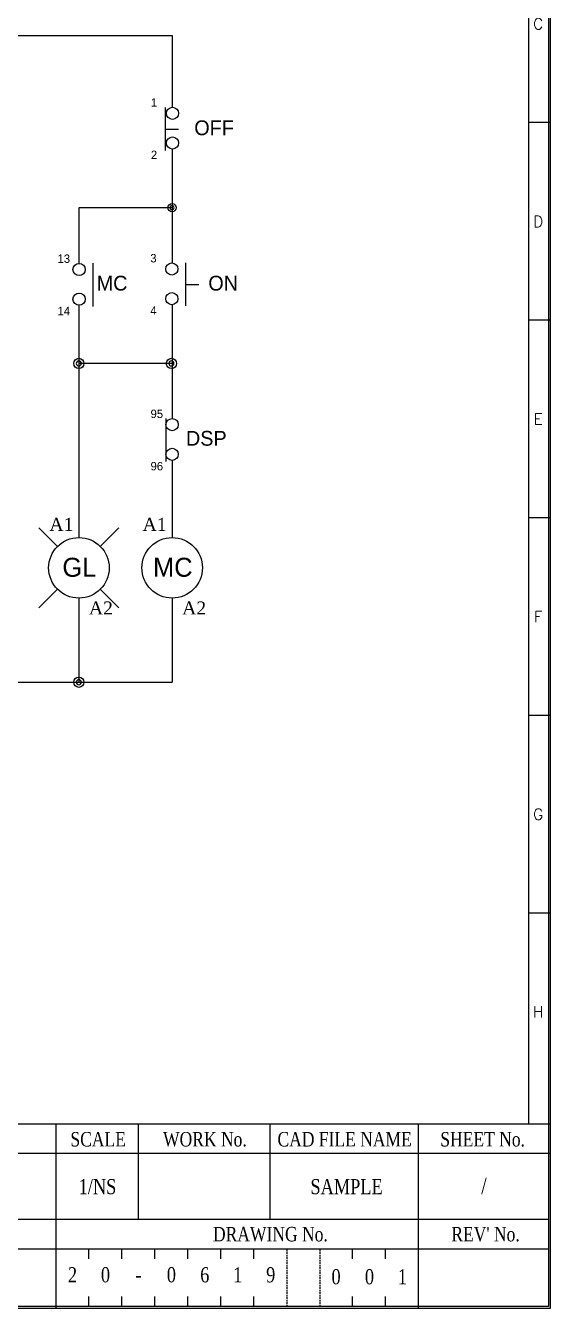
# Model space of a CAD drawing. Header units: millimetres. Extents: x 32 to 871, y 30 to 611.
# Drawn here: x 357 to 435.8, y 318.4 to 511.2 of the extents above; entities that cross this region are included whole.
import ezdxf
from ezdxf.enums import TextEntityAlignment as Align

# ---------------------------------------------------------------- set-up
doc = ezdxf.new("R2010")
doc.units = ezdxf.units.MM
doc.linetypes.add('HIDDEN', pattern=[0.375, 0.25, -0.125])
for name, color, linetype in [('20', 2, 'Continuous'), ('30', 3, 'Continuous'), ('4', 133, 'Continuous'), ('40', 4, 'Continuous'), ('70', 7, 'Continuous'), ('ASHADE', 7, 'Continuous')]:
    doc.layers.add(name, color=color, linetype=linetype)
doc.styles.add('ghs', font='NGULIM.TTF')
doc.styles.add('HCM', font='batang.ttc')
doc.styles.add('SIMPLEX', font='SIMPLEX')
doc.styles.add('SS', font='batang.ttc', dxfattribs={"width": 0.8})

msp = doc.modelspace()

# ---------------------------------------------------------------- linework, layer by layer
at = {"layer": '20', "color": 7}
msp.add_line((432.503, 582.427), (432.503, 346.114), dxfattribs=at)
at = {"layer": '30', "color": 7}
for p, q in [((435.77, 496.594), (432.503, 496.594)), ((435.77, 466.894), (432.503, 466.894)), ((435.77, 437.194), (432.503, 437.194)), ((435.77, 407.494), (432.503, 407.494)), ((435.77, 377.794), (432.503, 377.794))]:
    msp.add_line(p, q, dxfattribs=at)
at = {"layer": '4', "color": 0}
for p, q in [((361.745, 432.898), (358.954, 435.69)), ((368.174, 432.898), (370.966, 435.69)), ((361.745, 426.469), (358.954, 423.677)), ((368.174, 426.469), (370.966, 423.677))]:
    msp.add_line(p, q, dxfattribs=at)
for centre, radius in [((378.953, 483.805), 0.618), ((364.951, 460.406), 0.772), ((378.854, 460.406), 0.772), ((364.951, 412.491), 0.772)]:
    msp.add_circle(centre, radius, dxfattribs=at)
at = {"layer": '40', "color": 7}
for p, q in [((361.52, 318.394), (361.52, 346.114)), ((373.895, 331.759), (373.895, 346.114)), ((393.695, 331.759), (393.695, 346.114)), ((415.97, 331.759), (415.97, 346.114)), ((435.77, 341.659), (287.27, 341.659)), ((435.572, 331.759), (287.27, 331.759)), ((415.97, 318.394), (415.97, 331.759)), ((435.572, 327.304), (287.27, 327.304)), ((366.47, 325.819), (366.47, 327.304)), ((371.42, 325.819), (371.42, 327.304)), ((376.37, 325.819), (376.37, 327.304)), ((381.32, 325.819), (381.32, 327.304)), ((386.27, 325.819), (386.27, 327.304)), ((391.235, 325.819), (391.235, 327.304)), ((406.07, 325.819), (406.07, 327.304)), ((411.02, 325.819), (411.02, 327.304)), ((366.47, 318.691), (366.47, 320.176)), ((371.42, 318.691), (371.42, 320.176)), ((376.37, 318.691), (376.37, 320.176)), ((381.32, 318.691), (381.32, 320.176)), ((386.27, 318.691), (386.27, 320.176)), ((391.235, 318.691), (391.235, 320.176)), ((406.07, 318.691), (406.07, 320.176)), ((411.02, 318.691), (411.02, 320.176))]:
    msp.add_line(p, q, dxfattribs=at)
at = {"layer": '40', "color": 7, "linetype": 'HIDDEN'}
for p, q in [((396.237, 318.691), (396.237, 327.304)), ((401.187, 318.691), (401.187, 327.304))]:
    msp.add_line(p, q, dxfattribs=at)
at = {"layer": '70', "color": 7}
msp.add_line((59.57, 346.114), (435.77, 346.114), dxfattribs=at)
for points in [[(435.77, 318.394), (59.57, 318.394), (59.57, 585.694), (435.77, 585.694)], [(435.473, 318.691), (59.867, 318.691), (59.867, 585.397), (435.473, 585.397)]]:
    msp.add_lwpolyline(points, close=True, dxfattribs=at)
at = {"layer": 'ASHADE', "ltscale": 2}
for p, q in [((301.594, 509.707), (378.953, 509.707)), ((378.953, 509.707), (378.953, 498.909)), ((377.923, 498.862), (377.923, 492.395)), ((377.923, 495.628), (379.942, 495.628)), ((378.953, 492.622), (378.953, 475.51)), ((364.951, 483.805), (364.951, 475.441)), ((378.953, 483.805), (364.951, 483.805)), ((367.033, 475.454), (367.033, 468.986)), ((380.963, 475.524), (380.963, 469.056)), ((380.963, 472.29), (382.982, 472.29)), ((364.951, 469.202), (364.951, 434.229)), ((364.951, 469.151), (364.951, 460.406)), ((378.953, 469.221), (378.953, 452.123)), ((378.854, 460.406), (364.951, 460.406)), ((378.008, 452.135), (378.008, 445.668)), ((378.953, 445.832), (378.953, 434.229)), ((364.951, 425.138), (364.951, 412.491)), ((378.953, 425.138), (378.953, 412.491)), ((308.88, 412.491), (378.953, 412.491))]:
    msp.add_line(p, q, dxfattribs=at)
for centre, radius in [((379.011, 497.995), 0.915), ((379.011, 493.535), 0.915), ((364.982, 474.526), 0.915), ((378.912, 474.596), 0.915), ((364.982, 470.066), 0.915), ((378.912, 470.136), 0.915), ((378.953, 451.207), 0.915), ((378.953, 446.747), 0.915), ((364.96, 429.683), 4.546), ((378.962, 429.683), 4.546)]:
    msp.add_circle(centre, radius, dxfattribs=at)
for centre, radius, start, end in [((378.953, 483.805), 0.305, 0, 180), ((378.953, 483.805), 0.305, 180, 0), ((364.951, 460.406), 0.381, 0, 180), ((378.854, 460.406), 0.381, 0, 180), ((364.951, 460.406), 0.381, 180, 0), ((378.854, 460.406), 0.381, 180, 0), ((364.951, 412.491), 0.381, 0, 180), ((364.951, 412.491), 0.381, 180, 0)]:
    msp.add_arc(centre, radius, start, end, dxfattribs=at)

# ---------------------------------------------------------------- texts
at = {"layer": '30', "color": 7, "style": 'SIMPLEX'}
for s, p in [('C', (433.939, 511.444)), ('D', (433.939, 481.744)), ('E', (433.939, 452.044)), ('F', (433.939, 422.344)), ('G', (433.939, 392.644)), ('H', (433.939, 362.944))]:
    msp.add_text(s, height=1.683, dxfattribs=at).set_placement(p, align=Align.MIDDLE)
at = {"layer": '40', "color": 7, "style": 'SS', "width": 0.8}
for s, height, p in [('SCALE', 2.178, (367.85, 342.718)), ('WORK No.', 2.178, (383.884, 342.718)), ('CAD FILE NAME', 2.178, (404.874, 342.718)), ('SHEET No.', 2.178, (425.603, 342.718)), ('1/NS', 2.277, (367.75, 335.549)), ('SAMPLE', 2.277, (405.163, 335.549)), ('/', 2.475, (425.798, 335.549)), ('DRAWING No.', 2.178, (393.722, 328.456)), ("REV' No.", 2.178, (426.04, 328.456)), ('2', 2.277, (364.003, 322.304)), ('0', 2.277, (368.953, 322.304)), ('0', 2.277, (378.853, 322.304)), ('6', 2.277, (383.87, 322.304)), ('1', 2.277, (388.82, 322.304)), ('9', 2.277, (393.77, 322.304)), ('0', 2.277, (403.588, 322.007)), ('0', 2.277, (408.605, 322.007)), ('1', 2.277, (413.555, 322.007)), ('-', 2.277, (373.903, 322.304))]:
    msp.add_text(s, height=height, dxfattribs=at).set_placement(p, align=Align.CENTER)
at = {"layer": 'ASHADE', "ltscale": 2, "style": 'ghs'}
for s, height, p in [('1', 1.265, (375.777, 498.986)), ('OFF', 2.2244, (382.288, 494.709)), ('2', 1.265, (375.777, 491.121)), ('13', 1.2654, (361.748, 475.517)), ('3', 1.265, (375.678, 475.587)), ('MC', 2.2244, (367.621, 471.357)), ('ON', 2.2244, (384.396, 471.357)), ('14', 1.2654, (361.748, 467.651)), ('4', 1.265, (375.678, 467.721)), ('95', 1.2654, (375.719, 452.198)), ('DSP', 2.2244, (381.037, 448.039)), ('96', 1.2654, (375.719, 444.332)), ('GL', 2.856, (362.475, 428.343)), ('MC', 2.856, (376.094, 428.343))]:
    msp.add_text(s, height=height, dxfattribs=at).set_placement(p)
at = {"layer": 'ASHADE', "color": 0, "linetype": 'ByBlock', "lineweight": 25, "style": 'HCM'}
for s, p in [('A1', (360.528, 435.245)), ('A1', (374.529, 435.245)), ('A2', (366.464, 422.673)), ('A2', (380.466, 422.673))]:
    msp.add_text(s, height=1.9534, dxfattribs=at).set_placement(p)

doc.saveas('drawing.dxf')
